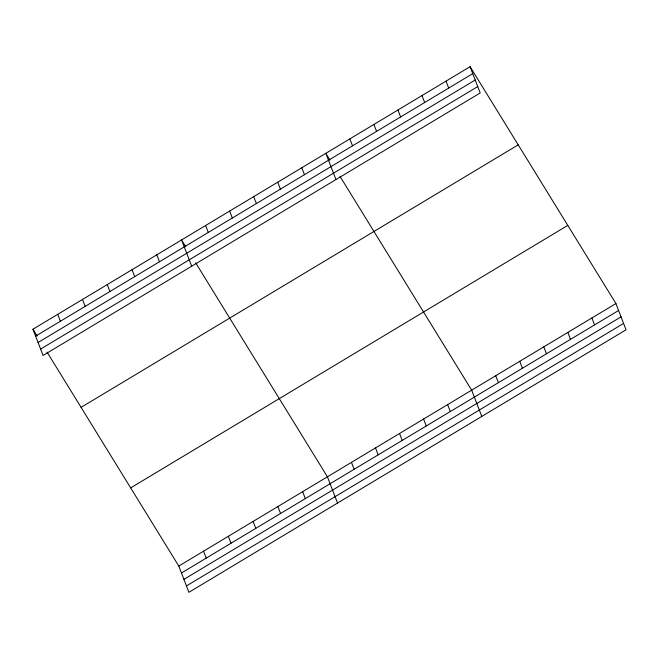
<?xml version="1.0" encoding="UTF-8"?>
<svg xmlns="http://www.w3.org/2000/svg" width="659" height="659" viewBox="0 0 659 659"><rect width="100%" height="100%" fill="white"/><g stroke="black" fill="none" stroke-linecap="round" stroke-linejoin="round"><path stroke-width="0.99" d="M470.073 66.699L480.205 92.944L43.082 355.456L32.95 329.203L470.073 66.699L615.918 303.544L626.05 329.797L188.927 592.301L178.795 566.056L47.077 352.145M35.627 336.131L472.75 73.627M38.082 342.507L475.213 80.003M40.619 349.081L477.742 86.568M81.082 407.361L518.205 144.856M130.663 487.891L567.794 225.386M178.795 566.056L615.918 303.544M181.472 572.984L618.595 310.48M183.927 579.36L621.058 316.855M186.464 585.925L623.587 323.421M330.011 160.121L325.826 153.325L335.95 179.577M339.953 176.266L471.671 390.177L481.795 416.422M185.756 246.746L181.571 239.95L191.703 266.203M195.698 262.892L327.416 476.803L337.548 503.048M32.95 329.203L37.135 335.999M591.881 317.984L594.55 324.912M567.836 332.424L570.513 339.352M446.036 81.139L448.705 88.067M543.799 346.856L546.468 353.792M421.991 95.571L424.668 102.507M519.753 361.297L522.43 368.224M397.954 110.012L400.623 116.94M495.708 375.737L498.385 382.665M373.908 124.452L376.586 131.38M349.863 138.884L352.54 145.82M447.626 404.61L450.303 411.546M423.589 419.05L426.258 425.978M301.781 167.765L304.458 174.693M399.543 433.49L402.221 440.418M277.744 182.197L280.413 189.133M375.498 447.922L378.175 454.858M253.699 196.637L256.376 203.565M351.461 462.363L354.13 469.29M229.653 211.078L232.33 218.005M205.616 225.518L208.285 232.446M302.646 491.68L305.323 498.608M277.876 506.549L280.553 513.485M156.801 254.827L159.478 261.755M253.105 521.426L255.783 528.353M132.031 269.704L134.708 276.632M228.335 536.302L231.012 543.23M107.26 284.581L109.938 291.509M203.565 551.179L206.242 558.107M82.49 299.45L85.168 306.386M57.72 314.327L60.397 321.262"/></g></svg>
